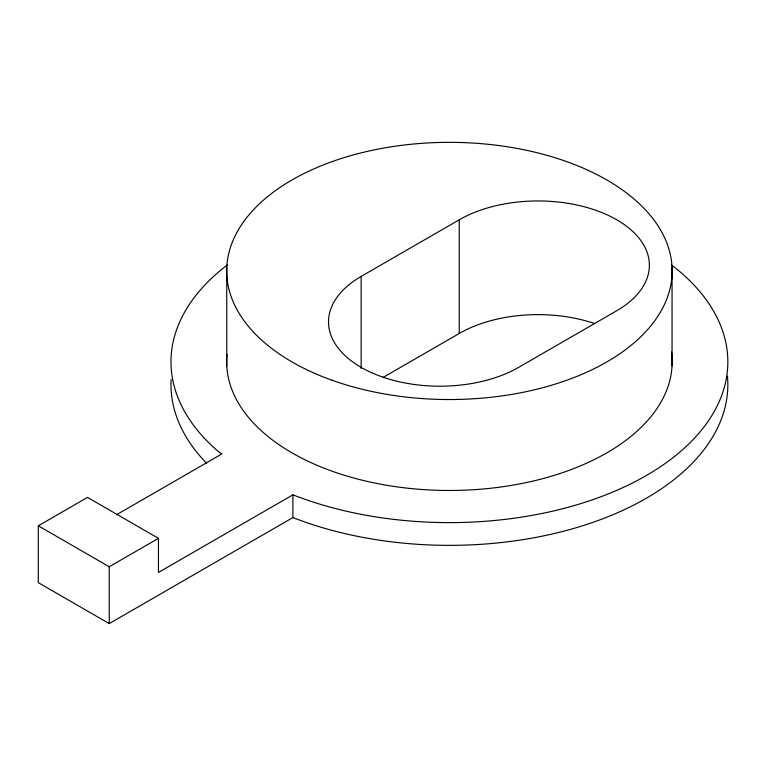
<?xml version="1.0" encoding="UTF-8"?>
<svg xmlns="http://www.w3.org/2000/svg" width="766" height="766" viewBox="0 0 766 766"><rect width="100%" height="100%" fill="white"/><g stroke="black" fill="none" stroke-linecap="round" stroke-linejoin="round"><path stroke-width="1.15" d="M361.14 276.43L459.255 219.785A111.367 64.296 0 0 1 616.754 219.785A111.367 64.296 0 0 1 616.754 310.718L518.639 367.364A111.367 64.296 0 0 1 361.14 367.364A111.367 64.296 0 0 1 361.14 276.43L361.14 368.561M727.461 376.192A278.431 160.745 0 0 1 586.086 524.653A278.431 160.745 0 0 1 292.909 517.557L109.232 623.601L38.3 582.648L38.3 525.811L87.516 497.393L158.457 538.345L158.457 572.451L292.909 494.826A278.431 160.745 0 0 0 651.282 472.584A278.431 160.745 0 0 0 671.342 264.806M116.48 514.771L221.968 453.874L219.124 452.227A278.431 160.745 0 0 1 227.473 264.806M382.828 377.581L459.255 333.459A111.367 64.296 0 0 1 594.694 323.578M38.3 525.811L109.232 566.763L158.457 538.345M672.041 266.894L672.041 365.909M459.255 219.785L459.255 333.459M292.909 494.826L292.909 517.557M226.774 266.894L226.774 365.909M109.232 566.763L109.232 623.601M206.581 463.248A278.431 160.745 0 0 1 171.115 379.553M671.504 352.073A222.743 128.602 0 0 1 451.404 490.47A222.743 128.602 0 0 1 227.042 354.371M332.032 380.233A222.743 128.602 0 0 0 672.041 274.975A222.743 128.602 0 0 0 344.154 157.605A222.743 128.602 0 0 0 332.032 380.233"/></g></svg>
